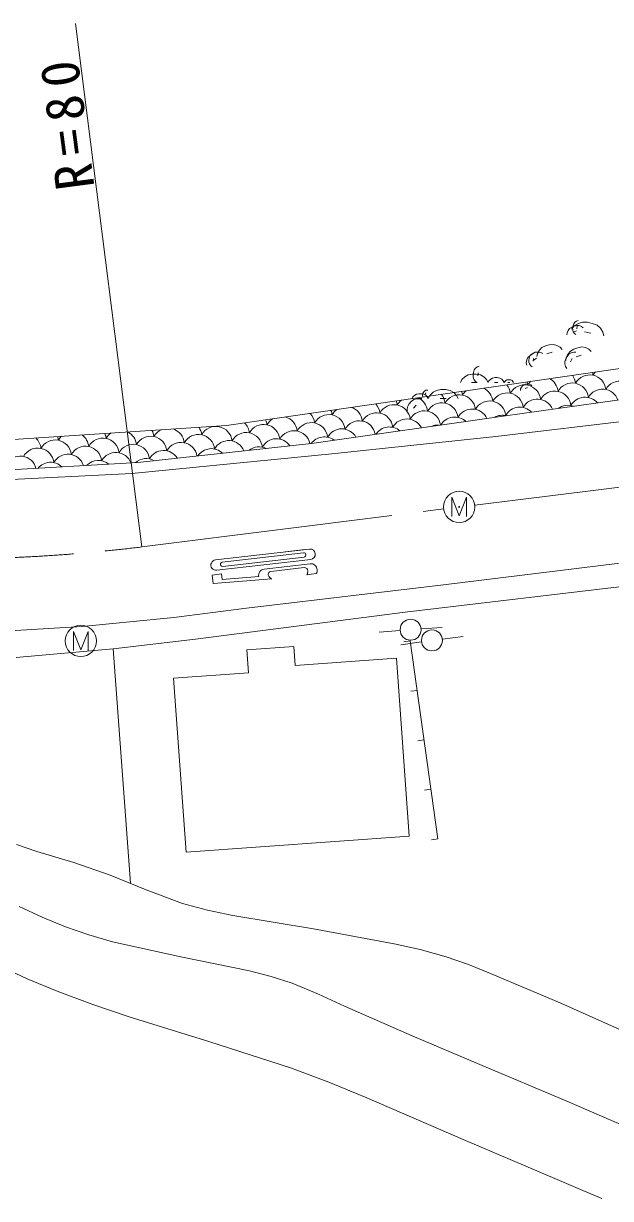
# Model space of a CAD drawing. Units: millimetres, scale not verified. Extents: x 40000 to 680000, y 20000 to 380000.
# Drawn here: x 148061 to 176008, y 247705 to 303625 of the extents above; entities that cross this region are included whole.
import ezdxf

# ---------------------------------------------------------------- set-up
doc = ezdxf.new("R2010")
doc.units = ezdxf.units.MM
doc.header["$LTSCALE"] = 1000
doc.linetypes.add('CHAIN', pattern=[18.5, 12, -1.5, 3.5, -1.5])
doc.layers.add('S-BGD', color=7, linetype='Continuous', lineweight=13)
doc.styles.add('ＭＳ ゴシック', font='')
doc.styles.get('ＭＳ ゴシック').set_extended_font_data('MS Gothic')

msp = doc.modelspace()

# ---------------------------------------------------------------- linework, layer by layer
at = {"layer": 'S-BGD'}
for p, q in [((150530, 303625), (153695, 278713)), ((173989, 289021), (174054, 289108)), ((174054, 289108), (174159, 289175)), ((174158, 289082), (174274, 289230)), ((174159, 289175), (174275, 289225)), ((174206, 289138), (174223, 289237)), ((174207, 289039), (174206, 289138)), ((174223, 289237), (174256, 289338)), ((174256, 289338), (174314, 289409)), ((174274, 289230), (174477, 289351)), ((174275, 289225), (174404, 289257)), ((174314, 289409), (174390, 289461)), ((174390, 289461), (174467, 289485)), ((174423, 289222), (174401, 289091)), ((174404, 289257), (174518, 289245)), ((174477, 289351), (174671, 289414)), ((174518, 289245), (174624, 289200)), ((174624, 289200), (174701, 289135)), ((174671, 289414), (174905, 289404)), ((174905, 289404), (175136, 289355)), ((175136, 289355), (175369, 289264)), ((175369, 289264), (175531, 289121)), ((175531, 289121), (175644, 288936)), ((173934, 288806), (173939, 288906)), ((173939, 288906), (173989, 289021)), ((174237, 288957), (174207, 289039)), ((174292, 288874), (174237, 288957)), ((174394, 289004), (174241, 288938)), ((174357, 288827), (174292, 288874)), ((175079, 288885), (174772, 288951)), ((175644, 288936), (175693, 288753)), ((157732, 284494), (183214, 288194)), ((172428, 287977), (172558, 287991)), ((172528, 287925), (172627, 288085)), ((172558, 287991), (172685, 287966)), ((172627, 288085), (172741, 288200)), ((172741, 288200), (172911, 288279)), ((172911, 288279), (173092, 288328)), ((173092, 288328), (173290, 288350)), ((173290, 288350), (173457, 288308)), ((173457, 288308), (173605, 288219)), ((173605, 288219), (173706, 288107)), ((173991, 287906), (174098, 288034)), ((174098, 288034), (174265, 288128)), ((174265, 288128), (174446, 288194)), ((174446, 288194), (174647, 288233)), ((174647, 288233), (174821, 288204)), ((174821, 288204), (174979, 288125)), ((174979, 288125), (175093, 288020)), ((172000, 287477), (172029, 287616)), ((172019, 287366), (172000, 287477)), ((172029, 287616), (172079, 287728)), ((172079, 287728), (172179, 287828)), ((172123, 287603), (172139, 287702)), ((172123, 287503), (172123, 287603)), ((172154, 287422), (172123, 287503)), ((172139, 287702), (172173, 287803)), ((172173, 287803), (172231, 287874)), ((172179, 287828), (172294, 287910)), ((172231, 287874), (172307, 287926)), ((172294, 287910), (172428, 287977)), ((172307, 287926), (172384, 287950)), ((172340, 287687), (172318, 287555)), ((172479, 287695), (172326, 287585)), ((172500, 287778), (172528, 287925)), ((172685, 287966), (172786, 287914)), ((173224, 287976), (172983, 287910)), ((173832, 287545), (173877, 287669)), ((173832, 287430), (173832, 287545)), ((173863, 287301), (173832, 287430)), ((173877, 287669), (173943, 287784)), ((173887, 287581), (173903, 287734)), ((173903, 287734), (173991, 287906)), ((173943, 287784), (174031, 287894)), ((174031, 287894), (174136, 287957)), ((174185, 287674), (174098, 287520)), ((174136, 287957), (174254, 287986)), ((174254, 287986), (174361, 287981)), ((174610, 287845), (174369, 287757)), ((169078, 286817), (169226, 286902)), ((169226, 286902), (169420, 286935)), ((169420, 286935), (169617, 286935)), ((169462, 286903), (169478, 287018)), ((169465, 286787), (169462, 286903)), ((169478, 287018), (169514, 287136)), ((169514, 287136), (169579, 287221)), ((169579, 287221), (169667, 287283)), ((169617, 286935), (169825, 286902)), ((169667, 287283), (169755, 287313)), ((169711, 287006), (169689, 286853)), ((169825, 286902), (169983, 286813)), ((172209, 287339), (172154, 287422)), ((172274, 287292), (172209, 287339)), ((173922, 287213), (173863, 287301)), ((168864, 286540), (168933, 286682)), ((168933, 286682), (169078, 286817)), ((169654, 286540), (169390, 286540)), ((169502, 286693), (169465, 286787)), ((169569, 286598), (169502, 286693)), ((169645, 286546), (169569, 286598)), ((169983, 286813), (170108, 286682)), ((170108, 286682), (170180, 286540)), ((170180, 286540), (170220, 286623)), ((170220, 286623), (170305, 286701)), ((170305, 286701), (170391, 286751)), ((170391, 286751), (170504, 286771)), ((170640, 286540), (170487, 286540)), ((170504, 286771), (170619, 286771)), ((170619, 286771), (170740, 286751)), ((170740, 286751), (170832, 286700)), ((170832, 286700), (170905, 286623)), ((183376, 286673), (170900, 284943)), ((170905, 286623), (170948, 286540)), ((170948, 286540), (170971, 286587)), ((170971, 286587), (171019, 286632)), ((171019, 286632), (171068, 286661)), ((171068, 286661), (171133, 286672)), ((171211, 286540), (171123, 286540)), ((171133, 286672), (171199, 286672)), ((171199, 286672), (171268, 286661)), ((171268, 286661), (171320, 286631)), ((171320, 286631), (171362, 286587)), ((171362, 286587), (171386, 286540)), ((171726, 286236), (171763, 286317)), ((171763, 286317), (171811, 286377)), ((171811, 286377), (171886, 286423)), ((171886, 286423), (171968, 286456)), ((171968, 286456), (172060, 286477)), ((172060, 286477), (172141, 286466)), ((172141, 286466), (172215, 286432)), ((172215, 286432), (172269, 286385)), ((166561, 285773), (166602, 285855)), ((166602, 285855), (166686, 285934)), ((166642, 285723), (166765, 285763)), ((166686, 285934), (166773, 285984)), ((166765, 285763), (166895, 285765)), ((166773, 285984), (166886, 286003)), ((167022, 285773), (166868, 285773)), ((166886, 286003), (167001, 286003)), ((166895, 285765), (167004, 285734)), ((167001, 286003), (167122, 285984)), ((167058, 285944), (167061, 285995)), ((167067, 285885), (167058, 285944)), ((167061, 285995), (167085, 286049)), ((167091, 285845), (167067, 285885)), ((167085, 286049), (167118, 286099)), ((167118, 286099), (167161, 286145)), ((167122, 285984), (167214, 285932)), ((167161, 286145), (167209, 286170)), ((167223, 286042), (167179, 285976)), ((167209, 286170), (167263, 286179)), ((167214, 285932), (167287, 285855)), ((167263, 286179), (167310, 286174)), ((167287, 285855), (167329, 285773)), ((167329, 285773), (167404, 285926)), ((167404, 285926), (167561, 286072)), ((167561, 286072), (167721, 286165)), ((167721, 286165), (167931, 286200)), ((168184, 285773), (167899, 285773)), ((167931, 286200), (168145, 286200)), ((168145, 286200), (168370, 286165)), ((168370, 286165), (168541, 286069)), ((168541, 286069), (168676, 285926)), ((168676, 285926), (168755, 285773)), ((171720, 286166), (171726, 286236)), ((172049, 286298), (171940, 286254)), ((166325, 285288), (166352, 285408)), ((166326, 285147), (166325, 285288)), ((166352, 285408), (166429, 285526)), ((166429, 285526), (166524, 285630)), ((166524, 285630), (166642, 285723)), ((166749, 285457), (166622, 285319)), ((170900, 284943), (161770, 283639)), ((166367, 285042), (166326, 285147)), ((178636, 284935), (170548, 283967)), ((138233, 283216), (157732, 284494)), ((161770, 283639), (153509, 282734)), ((170548, 283967), (162738, 283137)), ((162738, 283137), (153212, 282211)), ((153509, 282734), (142888, 282121)), ((153212, 282211), (146196, 281855)), ((168452, 280161), (168452, 281076)), ((168452, 281076), (168804, 280202)), ((168804, 280202), (169153, 281076)), ((169153, 281076), (169153, 280161)), ((157206, 278098), (161676, 278615)), ((160526, 278482), (161478, 278592)), ((161734, 278118), (157264, 277602)), ((161396, 278431), (157521, 277984)), ((161419, 278233), (157544, 277785)), ((168062, 276917), (177446, 278068)), ((157038, 277374), (157485, 277426)), ((157084, 276977), (157038, 277374)), ((157516, 277162), (157485, 277426)), ((161707, 277914), (159522, 277661)), ((161426, 277730), (159837, 277547)), ((162002, 277444), (161555, 277393)), ((159887, 277200), (157084, 276977)), ((159261, 277301), (157519, 277162)), ((158677, 275793), (168062, 276917)), ((177600, 276958), (166238, 275605)), ((155225, 275348), (158677, 275793)), ((150858, 274930), (155225, 275348)), ((166238, 275605), (156257, 274317)), ((146859, 274695), (150858, 274930)), ((150438, 273782), (150438, 274697)), ((150438, 274697), (150791, 273823)), ((150791, 273823), (151139, 274697)), ((151139, 274697), (151139, 273782)), ((165992, 274738), (164995, 274665)), ((166990, 274809), (167987, 274877)), ((156257, 274317), (152329, 273867)), ((167012, 274197), (166022, 274061)), ((166473, 274245), (166176, 274204)), ((166473, 274245), (167782, 264822)), ((168004, 274326), (168997, 274446)), ((152329, 273867), (147712, 273448)), ((152329, 273867), (153158, 262712)), ((160934, 273974), (158694, 273813)), ((158694, 273813), (158772, 272722)), ((160998, 273076), (160934, 273974)), ((165816, 273422), (160998, 273076)), ((166424, 264946), (165816, 273422)), ((158772, 272722), (155210, 272467)), ((155210, 272467), (155804, 264185)), ((166801, 271889), (166503, 271848)), ((167128, 269534), (166831, 269492)), ((167455, 267178), (167158, 267137)), ((147735, 264546), (148692, 264227)), ((155804, 264185), (166424, 264946)), ((167782, 264822), (167485, 264781)), ((148692, 264227), (150452, 263688)), ((150452, 263688), (152190, 263093)), ((152190, 263093), (153897, 262389)), ((153897, 262389), (155626, 261741)), ((155626, 261741), (156816, 261430)), ((148946, 261092), (147849, 261607)), ((156816, 261430), (158029, 261176)), ((158029, 261176), (161871, 260534)), ((150058, 260637), (148946, 261092)), ((151173, 260249), (150058, 260637)), ((152294, 259922), (151173, 260249)), ((161871, 260534), (165707, 259832)), ((155555, 259205), (152294, 259922)), ((165707, 259832), (166953, 259549)), ((166953, 259549), (168183, 259208)), ((158827, 258546), (155555, 259205)), ((168183, 259208), (169246, 258839)), ((146823, 258818), (148229, 258166)), ((159851, 258277), (158827, 258546)), ((169246, 258839), (170299, 258410)), ((170299, 258410), (173637, 256995)), ((148229, 258166), (149660, 257569)), ((160845, 257953), (159851, 258277)), ((162107, 257437), (160845, 257953)), ((149660, 257569), (151366, 256931)), ((163349, 256864), (162107, 257437)), ((151366, 256931), (153090, 256351)), ((166558, 255446), (163349, 256864)), ((173637, 256995), (176948, 255526)), ((153090, 256351), (156935, 255167)), ((156935, 255167), (160776, 253922)), ((169779, 254088), (166558, 255446)), ((160776, 253922), (162600, 253238)), ((173934, 252339), (169779, 254088)), ((162600, 253238), (164412, 252495)), ((164412, 252495), (168990, 250520)), ((178068, 250534), (173934, 252339)), ((168990, 250520), (173583, 248555)), ((173583, 248555), (174586, 248130)), ((174586, 248130), (175590, 247705))]:
    msp.add_line(p, q, dxfattribs=at)
at = {"layer": 'S-BGD', "linetype": 'CHAIN'}
for p, q in [((169549, 280709), (209235, 285568)), ((153695, 278713), (168060, 280524))]:
    msp.add_line(p, q, dxfattribs=at)
at = {"layer": 'S-BGD'}
for centre, radius in [((168804, 280618), 746), ((168804, 280618), 746), ((168804, 280618), 22.5), ((166491, 274774), 498), ((150791, 274239), 746), ((167508, 274266), 498)]:
    msp.add_circle(centre, radius, dxfattribs=at)
for centre, radius, start, end in [((173572, 286423), 772, 5.8045, 36.6509), ((175016, 286128), 772, 5.8045, 151.1093), ((174402, 286806), 772, 5.8045, 16.2253), ((175846, 286512), 772, 136.5084, 151.1093), ((170468, 285951), 772, 5.8045, 38.426), ((171911, 285656), 772, 5.8045, 151.1093), ((171298, 286334), 772, 5.8045, 17.7918), ((172741, 286040), 772, 133.933, 151.1093), ((172741, 286040), 772, 5.8045, 62.5903), ((174185, 285745), 772, 5.8045, 151.1093), ((176459, 285833), 772, 5.8045, 151.1093), ((166533, 285096), 772, 5.8045, 68.3068), ((167363, 285479), 772, 5.8045, 40.2336), ((168807, 285185), 772, 5.8045, 151.1093), ((168193, 285863), 772, 5.8045, 19.3655), ((169637, 285568), 772, 131.1852, 151.1093), ((169637, 285568), 772, 5.8045, 65.3382), ((171081, 285273), 772, 5.8045, 151.1093), ((173355, 285362), 772, 5.8045, 151.1093), ((174799, 285067), 772, 40.243, 151.1093), ((175629, 285450), 772, 18.9007, 151.1093), ((161985, 284919), 772, 5.8045, 22.5399), ((163428, 284624), 772, 124.9529, 151.1093), ((163428, 284624), 772, 5.8045, 71.5704), ((164259, 285008), 772, 5.8045, 42.0774), ((165702, 284713), 772, 5.8045, 151.1093), ((165089, 285391), 772, 5.8045, 20.9477), ((166533, 285096), 772, 128.2167, 151.1093), ((167976, 284801), 772, 5.8045, 151.1093), ((169420, 284506), 772, 24.914, 151.1093), ((170251, 284890), 772, 5.8045, 151.1093), ((171694, 284595), 772, 43.9127, 151.1093), ((172525, 284978), 772, 22.0108, 151.1093), ((173968, 284683), 772, 69.4421, 126.3502), ((158880, 284447), 772, 5.8045, 24.1434), ((160324, 284152), 772, 121.268, 151.1093), ((160324, 284152), 772, 5.8045, 75.2554), ((161155, 284536), 772, 5.8045, 43.962), ((162598, 284241), 772, 5.8045, 151.1093), ((164042, 283946), 772, 9.3888, 151.1093), ((164872, 284329), 772, 5.8045, 151.1093), ((166316, 284034), 772, 27.1034, 151.1093), ((167146, 284418), 772, 7.3052, 151.1093), ((168590, 284123), 772, 47.054, 149.2063), ((170864, 284211), 772, 76.6726, 119.4688), ((151228, 283798), 772, 5.8045, 24.1185), ((152672, 283503), 772, 125.3672, 151.1093), ((152672, 283503), 772, 5.8045, 62.1312), ((153502, 283887), 772, 5.8045, 28.9839), ((154946, 283592), 772, 115.3425, 151.1093), ((154946, 283592), 772, 5.8045, 72.1559), ((155776, 283975), 772, 5.8045, 34.053), ((157220, 283681), 772, 5.8045, 151.1093), ((158664, 283386), 772, 5.8045, 151.1093), ((158050, 284064), 772, 5.8045, 45.8923), ((159494, 283769), 772, 5.8045, 151.1093), ((160938, 283474), 772, 11.6608, 151.1093), ((161768, 283857), 772, 5.8045, 151.1093), ((163212, 283563), 772, 29.3219, 151.1093), ((165486, 283651), 772, 49.7856, 146.4746), ((167760, 283740), 772, 83.553, 112.7071), ((148124, 283327), 772, 5.8045, 47.7802), ((149568, 283032), 772, 5.8045, 151.1093), ((148954, 283710), 772, 5.8045, 19.4023), ((150398, 283415), 772, 133.0976, 151.1093), ((150398, 283415), 772, 5.8045, 54.4008), ((151842, 283120), 772, 5.8045, 151.1093), ((153285, 282826), 772, 5.8045, 151.1093), ((154116, 283209), 772, 5.8045, 151.1093), ((155559, 282914), 772, 9.5181, 151.1093), ((156390, 283297), 772, 5.8045, 151.1093), ((157833, 283002), 772, 21.5526, 151.1093), ((160107, 283091), 772, 34.3376, 151.1093), ((162381, 283179), 772, 52.6386, 143.5889), ((147907, 282265), 772, 14.143, 151.1093), ((148737, 282649), 772, 5.8045, 151.1093), ((150181, 282354), 772, 17.3768, 151.1093), ((151011, 282737), 772, 5.8045, 151.1093), ((152455, 282442), 772, 20.657, 151.1093), ((154729, 282531), 772, 31.9421, 151.1093), ((157003, 282619), 772, 46.0745, 146.4305), ((159277, 282707), 772, 64.1733, 128.3318), ((149351, 281970), 772, 45.9202, 140.6781), ((151625, 282059), 772, 50.3745, 136.2238), ((153899, 282147), 772, 60.351, 131.3604), ((161705, 278366), 250, 276.5898, 96.5898), ((157235, 277850), 250, 96.5898, 276.5898), ((157533, 277884), 100, 96.5898, 276.5898), ((161407, 278332), 100, 276.5898, 96.5898), ((159555, 277363), 300, 96.3361, 191.9841), ((159854, 277398), 150, 96.5898, 186.5898), ((159987, 277483), 300, 199.9685, 250.4931), ((161446, 277581), 150, 356.9899, 97.3921), ((161297, 277545), 300, 329.5216, 5.4763), ((161743, 277616), 300, 1.8093, 96.7891), ((161796, 277585), 250, 325.7607, 9.2375)]:
    msp.add_arc(centre, radius, start, end, dxfattribs=at)
at = {"layer": 'S-BGD', "linetype": 'CHAIN'}
msp.add_arc((144036, 358128), 80000, 262.4231, 276.93463, dxfattribs=at)

# ---------------------------------------------------------------- texts
at = {"layer": 'S-BGD', "insert": (151475, 295834), "char_height": 1833, "attachment_point": 7, "rotation": 97.5, "style": 'ＭＳ ゴシック'}
msp.add_mtext('\\T1.32;R=80', dxfattribs=at)

doc.saveas('drawing.dxf')
